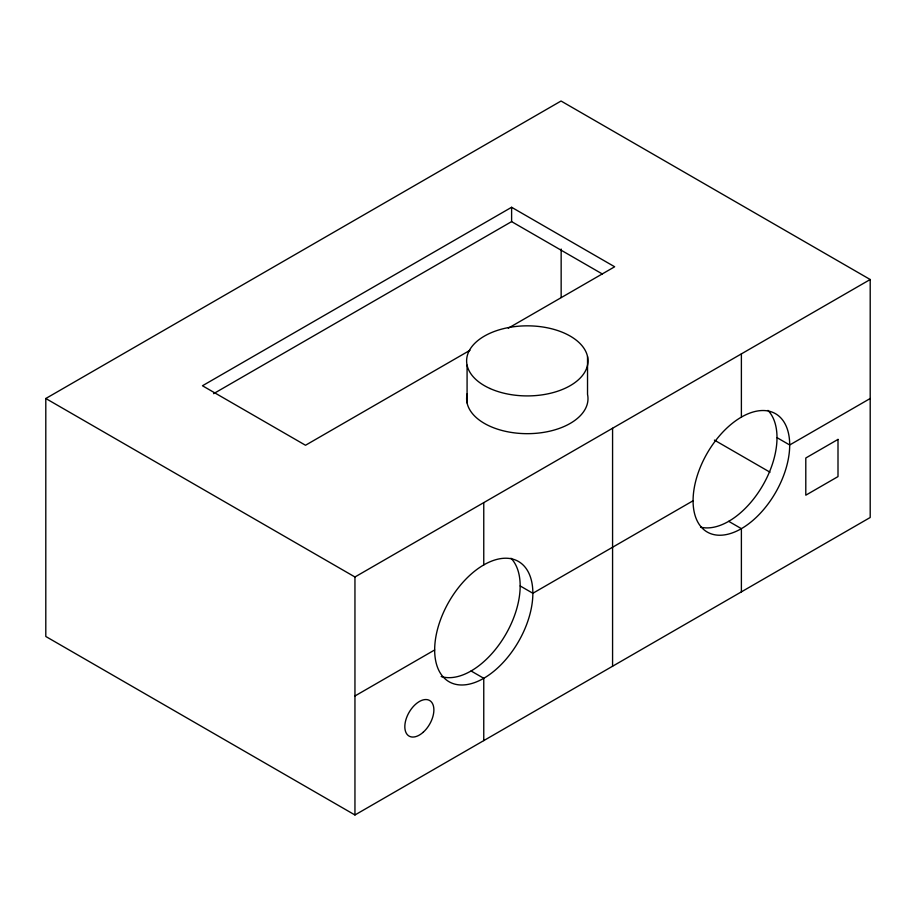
<?xml version="1.0" encoding="UTF-8"?>
<svg xmlns="http://www.w3.org/2000/svg" width="916" height="916" viewBox="0 0 916 916"><rect width="100%" height="100%" fill="white"/><g stroke="black" fill="none" stroke-linecap="round" stroke-linejoin="round"><path stroke-width="1.37" d="M45.8 398.506L561.05 101.023L870.2 279.517L870.2 517.494L354.95 814.977L45.8 636.483L45.8 398.506L354.95 576.988L870.2 279.517M508.311 328.168L614.659 266.774L511.609 207.279L202.459 385.762L305.509 445.256L469.977 350.301M213.588 393.674L511.609 221.615L602.396 274.021M354.95 695.977L434.665 649.959A69.433 40.086 -60 0 1 483.762 564.92L483.762 502.621M741.388 353.885L741.388 417.101A68.311 39.445 -60 0 0 693.08 500.766L532.86 593.27A69.433 40.086 -60 0 1 483.762 678.298L483.762 740.609M870.2 398.506L789.695 444.981A68.311 39.445 -60 0 1 741.388 528.658L741.388 591.862M777.008 437.653L789.695 444.981A68.311 39.445 -60 0 0 741.388 417.101M714.4 440.104L770.013 472.209M728.701 521.33L741.388 528.658A68.311 39.445 -60 0 1 693.08 500.766M520.173 585.942L532.86 593.27A69.433 40.086 -60 0 0 483.762 564.92M471.076 670.981L483.762 678.298A69.433 40.086 -60 0 1 434.665 649.959M612.575 428.253L612.575 666.241M587.534 356.587L587.534 394.349A60.685 35.037 0 0 1 526.815 433.669A60.685 35.037 0 0 1 467.206 393.777M561.153 249.06L561.153 297.494M511.609 207.279L511.609 221.615M467.08 365.163L467.08 402.925M354.95 576.988L354.95 814.977M510.991 558.233A69.433 40.086 -60 0 1 505.208 635.315A69.433 40.086 -60 0 1 441.18 676.523M767.963 410.391A68.311 39.445 -60 0 1 762.856 485.274A68.311 39.445 -60 0 1 700.568 527.135M838.003 439.405L805.794 458L805.794 495.19L838.003 476.595L838.003 439.405M489.968 388.499A60.685 35.037 0 0 0 587.408 365.736A60.685 35.037 0 0 0 504.544 328.397A60.685 35.037 0 0 0 489.968 388.499M423.112 732.331A20.553 11.862 -60 0 0 429.627 700.5A20.553 11.862 -60 0 0 405.319 722.06A20.553 11.862 -60 0 0 423.112 732.331"/></g></svg>
